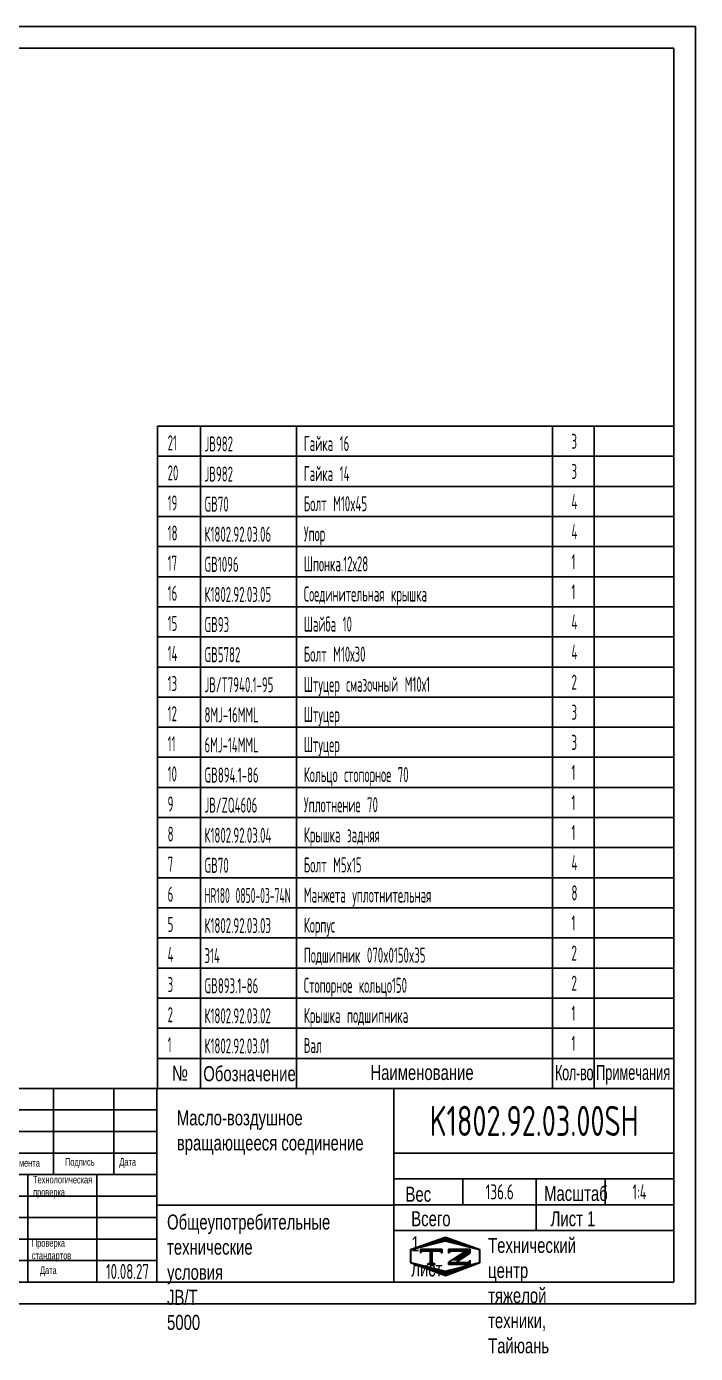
# Model space of a CAD drawing. Header units: millimetres. Extents: x -17 to 1680, y -46 to 1188.
# Drawn here: x 1058 to 1680, y -46 to 1188 of the extents above; entities that cross this region are included whole.
import ezdxf
from ezdxf.enums import TextEntityAlignment as Align

# ---------------------------------------------------------------- set-up
doc = ezdxf.new("R2010")
doc.units = ezdxf.units.MM
doc.header["$LTSCALE"] = 40
for name, color, linetype in [('01', 7, 'Continuous'), ('02', 1, 'Continuous'), ('11', 3, 'Continuous'), ('THICK', 7, 'Continuous')]:
    doc.layers.add(name, color=color, linetype=linetype)
doc.styles.add('HZLIB', font='TXT.shx', dxfattribs={"width": 0.5, "height": 14})
doc.styles.get("Standard").update_dxf_attribs({"font": 'isocp', "width": 0.707, "bigfont": 'intecad.shx'})

# ---------------------------------------------------------------- blocks, each defined once
blk = doc.blocks.new('*U29')
at = {"layer": '01'}
for points in [[(415, 292), (25, 292)], [(25, 292), (25, 5)], [(415, 5), (415, 292)], [(25, 5), (415, 5)]]:
    blk.add_lwpolyline(points, dxfattribs=at)
at = {"layer": '02'}
for points in [[(420, 297), (0, 297)], [(0, 297), (0, 0)], [(420, 0), (420, 297)], [(0, 0), (420, 0)]]:
    blk.add_lwpolyline(points, dxfattribs=at)
blk = doc.blocks.new('*X56')
at = {"color": 0}
for p, q in [((127.06, 7.8), (132.06, 7.8)), ((127.06, 7.5), (132.06, 7.5)), ((127.06, 7.2), (127.32, 7.2)), ((129.23, 6.3), (131.04, 6.3)), ((129.7, 6.6), (131.51, 6.6)), ((130.16, 6.9), (131.98, 6.9)), ((130.62, 7.2), (132.06, 7.2)), ((127.84, 5.4), (129.64, 5.4)), ((128.3, 5.7), (130.1, 5.7)), ((128.77, 6), (130.57, 6))]:
    blk.add_line(p, q, dxfattribs=at)
blk = doc.blocks.new('*X57')
at = {"color": 0}
for p, q in [((127.06, 4.8), (132.06, 4.8)), ((127.06, 4.5), (132.06, 4.5)), ((131.84, 5.1), (132.06, 5.1))]:
    blk.add_line(p, q, dxfattribs=at)
blk = doc.blocks.new('*X55')
at = {"color": 0}
for p, q in [((122.34, 4.5), (123.72, 4.5)), ((122.82, 4.8), (123.24, 4.8))]:
    blk.add_line(p, q, dxfattribs=at)
blk = doc.blocks.new('*X54')
at = {"color": 0}
for p, q in [((120.53, 7.8), (125.53, 7.8)), ((120.53, 7.5), (125.53, 7.5)), ((120.53, 7.2), (120.79, 7.2)), ((125.27, 7.2), (125.53, 7.2))]:
    blk.add_line(p, q, dxfattribs=at)
blk = doc.blocks.new('*X53')
at = {"color": 0}
for p, q in [((122.38, 9.3), (124.32, 9.3)), ((123.24, 9.6), (125.52, 9.6)), ((124.1, 9.9), (128.52, 9.9)), ((124.97, 10.2), (127.67, 10.2)), ((125.83, 10.5), (126.82, 10.5)), ((127.02, 9.6), (129.37, 9.6)), ((128.22, 9.3), (130.22, 9.3)), ((118.22, 7.8), (118.32, 7.8)), ((118.22, 7.5), (118.27, 7.5)), ((118.22, 7.2), (118.27, 7.2)), ((118.22, 6.9), (118.27, 6.9)), ((118.22, 6.6), (118.27, 6.6)), ((118.22, 6.3), (118.27, 6.3)), ((118.94, 8.1), (119.52, 8.1)), ((119.8, 8.4), (120.72, 8.4)), ((120.66, 8.7), (121.92, 8.7)), ((121.52, 9), (123.12, 9)), ((129.42, 9), (131.07, 9)), ((130.62, 8.7), (131.92, 8.7)), ((131.82, 8.4), (132.77, 8.4)), ((133.02, 8.1), (133.62, 8.1)), ((134.22, 7.8), (134.32, 7.8)), ((134.27, 7.5), (134.32, 7.5)), ((134.27, 7.2), (134.32, 7.2)), ((134.27, 6.9), (134.32, 6.9)), ((134.27, 6.6), (134.32, 6.6)), ((134.27, 6.3), (134.32, 6.3)), ((118.22, 6), (118.27, 6)), ((118.22, 5.7), (118.27, 5.7)), ((118.22, 5.4), (118.27, 5.4)), ((118.22, 5.1), (118.27, 5.1)), ((118.22, 4.8), (118.27, 4.8)), ((118.79, 4.5), (119.42, 4.5)), ((119.61, 4.2), (120.62, 4.2)), ((120.43, 3.9), (121.82, 3.9)), ((121.26, 3.6), (123.02, 3.6)), ((122.08, 3.3), (124.22, 3.3)), ((128.32, 3.3), (130.51, 3.3)), ((129.52, 3.6), (131.32, 3.6)), ((130.72, 3.9), (132.14, 3.9)), ((131.92, 4.2), (132.95, 4.2)), ((133.12, 4.5), (133.76, 4.5)), ((134.27, 6), (134.32, 6)), ((134.27, 5.7), (134.32, 5.7)), ((134.27, 5.4), (134.32, 5.4)), ((134.27, 5.1), (134.32, 5.1)), ((134.27, 4.8), (134.32, 4.8)), ((122.91, 3), (125.42, 3)), ((123.73, 2.7), (128.89, 2.7)), ((124.55, 2.4), (128.07, 2.4)), ((125.38, 2.1), (127.26, 2.1)), ((126.2, 1.8), (126.45, 1.8)), ((127.12, 3), (129.7, 3))]:
    blk.add_line(p, q, dxfattribs=at)

msp = doc.modelspace()

# ---------------------------------------------------------------- linework, layer by layer
for p, q in [((1180, 816.2138), (1180, 200.2139)), ((1180, 816.2138), (1660, 816.2138)), ((1220, 816.2138), (1220, 200.2139)), ((1309.1001, 816.2138), (1309.1001, 200.2139)), ((1546.9949, 816.2138), (1546.9949, 200.2139)), ((1585.7314, 816.2138), (1585.7314, 200.2139)), ((1660, 816.2138), (1660, 200.2139)), ((1180, 788.2138), (1660, 788.2138)), ((1180, 760.2138), (1660, 760.2138)), ((1180, 732.2138), (1660, 732.2138)), ((1180, 704.2138), (1660, 704.2138)), ((1180, 676.2138), (1660, 676.2138)), ((1180, 648.2138), (1660, 648.2138)), ((1180, 620.2138), (1660, 620.2138)), ((1180, 592.2138), (1660, 592.2138)), ((1180, 564.2138), (1660, 564.2138)), ((1180, 536.2138), (1660, 536.2138)), ((1180, 508.2138), (1660, 508.2138)), ((1180, 480.2138), (1660, 480.2138)), ((1180, 452.2138), (1660, 452.2138)), ((1180, 424.2138), (1660, 424.2138)), ((1180, 396.2138), (1660, 396.2138)), ((1180, 368.2139), (1660, 368.2139)), ((1180, 340.2139), (1660, 340.2139)), ((1180, 312.2139), (1660, 312.2139)), ((1180, 284.2139), (1660, 284.2139)), ((1180, 256.2139), (1660, 256.2139)), ((1180, 228.2139), (1660, 228.2139)), ((1180, 200.2139), (1660, 200.2139))]:
    msp.add_line(p, q)
at = {"layer": 'THICK'}
for p, q in [((939.1445, 200.2139), (1660, 200.2139)), ((1083.3156, 120.1188), (1083.3156, 200.2139)), ((1139.3821, 120.1188), (1139.3821, 200.2139)), ((1179.4297, 20), (1179.4297, 200.2139)), ((1399.6911, 20), (1399.6911, 200.2139)), ((1660, 20), (1660, 200.2139)), ((939.1445, 140.1426), (1179.4297, 140.1426)), ((1399.6911, 140.1426), (1660, 140.1426)), ((939.1445, 120.1188), (1179.4297, 120.1188)), ((1059.2871, 20), (1059.2871, 120.1188)), ((1123.3631, 20), (1123.3631, 120.1188)), ((1399.6911, 116.1141), (1660, 116.1141)), ((1463.7671, 92.0855), (1463.7671, 116.1141)), ((1531.8479, 68.057), (1531.8479, 116.1141)), ((1595.924, 92.0855), (1595.924, 116.1141)), ((1179.4297, 91.7384), (1399.6911, 91.7384)), ((1399.6911, 92.0855), (1660, 92.0855)), ((1399.6911, 68.057), (1660, 68.057)), ((939.1445, 20), (1660, 20))]:
    msp.add_line(p, q, dxfattribs=at)
at = {"layer": 'THICK', "color": 3}
for p, q in [((939.1445, 180.1901), (1179.4297, 180.1901)), ((939.1445, 160.1663), (1179.4297, 160.1663)), ((939.1445, 100.0951), (1179.4297, 100.0951)), ((939.1445, 80.0713), (1179.4297, 80.0713)), ((1415.1177, 50.4605), (1447.5764, 61.7658)), ((1447.5764, 61.7658), (1479.6135, 50.4605)), ((939.1445, 60.0475), (1179.4297, 60.0475)), ((1415.1177, 37.8705), (1415.1177, 50.4605)), ((1415.3285, 50.2059), (1447.3665, 58.2154)), ((1415.3285, 38.1916), (1415.3285, 50.2059)), ((1424.3751, 46.8291), (1424.3751, 50.8339)), ((1424.3751, 50.8339), (1444.3989, 50.8339)), ((1444.3989, 50.8339), (1444.3989, 46.8291)), ((1447.3665, 58.2154), (1479.4045, 50.2059)), ((1450.5305, 50.8339), (1450.5305, 46.8291)), ((1450.5305, 50.8339), (1470.5542, 50.8339)), ((1470.5542, 50.8339), (1470.5542, 46.8291)), ((1479.4045, 50.2059), (1479.4045, 38.1916)), ((1479.6135, 50.4605), (1479.6135, 37.8705)), ((939.1445, 40.0238), (1179.4297, 40.0238)), ((1447.5764, 26.0512), (1415.1177, 37.8705)), ((1447.3665, 30.1821), (1415.3285, 38.1916)), ((1426.3775, 48.8315), (1424.3751, 46.8291)), ((1442.3965, 48.8315), (1426.3775, 48.8315)), ((1434.3867, 38.7818), (1430.5072, 36.3409)), ((1433.5107, 48.8506), (1433.5107, 37.8664)), ((1434.3867, 48.8506), (1434.3867, 37.8664)), ((1434.3867, 38.7818), (1438.2662, 36.3409)), ((1435.3879, 48.8506), (1435.3879, 37.8664)), ((1444.3989, 46.8291), (1442.3965, 48.8315)), ((1479.4045, 38.1916), (1447.3665, 30.1821)), ((1479.6135, 37.8705), (1447.5764, 26.0512)), ((1450.5305, 46.8291), (1452.5328, 48.8315)), ((1466.2987, 48.8315), (1450.5305, 38.6292)), ((1450.5305, 38.6292), (1450.5305, 36.3409)), ((1452.5328, 48.8315), (1466.2987, 48.8315)), ((1460.2952, 40.302), (1457.2347, 38.3432)), ((1468.5513, 38.3432), (1457.2347, 38.3432)), ((1470.5537, 46.8674), (1460.2952, 40.302)), ((1470.5537, 40.3456), (1468.5513, 38.3432)), ((1470.5537, 36.3409), (1470.5537, 40.3456)), ((1430.5072, 36.3409), (1434.3867, 36.3409)), ((1438.2662, 36.3409), (1434.3867, 36.3409)), ((1450.5305, 36.3409), (1470.5537, 36.3409))]:
    msp.add_line(p, q, dxfattribs=at)

# ---------------------------------------------------------------- block references
at = {"layer": '11', "xscale": 4, "yscale": 4, "zscale": 4}
msp.add_blockref('*U29', (0, 0), dxfattribs=at)
at = {"layer": 'THICK', "color": 3, "xscale": 4.0047527520004, "yscale": 4.004752752000087, "zscale": 4.004752752000001}
for name in ['*X53', '*X54', '*X56', '*X55', '*X57']:
    msp.add_blockref(name, (941.6773, 19.0215), dxfattribs=at)

# ---------------------------------------------------------------- texts
at = {"style": 'HZLIB', "width": 0.5}
for s, p in [('21', (1189.3333, 793.8138)), ('JB982', (1223.6126, 792.7289)), ('Гайка 16', (1315.9523, 793.1297)), ('3', (1564.7679, 795.1361)), ('20', (1189.3333, 765.8138)), ('JB982', (1223.6126, 764.729)), ('Гайка 14', (1315.9523, 765.1298)), ('3', (1564.7679, 767.1362)), ('4', (1564.7679, 739.1363)), ('19', (1189.3333, 737.8138)), ('GB70', (1223.6126, 736.7291)), ('Болт M10x45', (1315.9523, 737.1299)), ('18', (1189.3333, 709.8138)), ('К1802.92.03.06', (1223.6126, 708.7292)), ('Упор', (1315.9523, 709.13)), ('4', (1564.7679, 711.1364)), ('17', (1189.3333, 681.8138)), ('GB1096', (1223.6126, 680.7293)), ('Шпонка.12х28', (1315.9523, 681.1301)), ('1', (1564.7679, 683.1365)), ('16', (1189.3333, 653.8138)), ('К1802.92.03.05', (1223.6126, 652.7294)), ('Соединительная крышка', (1315.9523, 653.1302)), ('1', (1564.7679, 655.1366)), ('15', (1189.3333, 625.8138)), ('GB93', (1223.6126, 624.7295)), ('Шайба 10', (1315.9523, 625.1303)), ('4', (1564.7679, 627.1367)), ('14', (1189.3333, 597.8138)), ('GB5782', (1223.6126, 596.7296)), ('Болт М10х30', (1315.9523, 597.1304)), ('4', (1564.7679, 599.1368)), ('13', (1189.3333, 569.8138)), ('JB/T7940.1-95', (1223.6126, 568.7297)), ('Штуцер смазочный М10х1', (1315.9523, 569.1305)), ('2', (1564.7679, 571.1369)), ('12', (1189.3333, 541.8138)), ('3', (1564.7679, 543.137)), ('8MJ-16MML', (1223.6126, 540.7298)), ('Штуцер', (1315.9523, 541.1306)), ('11', (1189.3333, 513.8138)), ('6MJ-14MML', (1223.6126, 512.7299)), ('Штуцер', (1315.9523, 513.1307)), ('3', (1564.7679, 515.1371)), ('10', (1189.3333, 485.8138)), ('GB894.1-86', (1223.6126, 484.73)), ('Кольцо стопорное 70', (1315.9523, 485.1308)), ('1', (1564.7679, 487.1372)), ('9', (1189.3333, 457.8138)), ('JB/ZQ4606', (1223.6126, 456.7301)), ('Уплотнение 70', (1315.9523, 457.1309)), ('1', (1564.7679, 459.1373)), ('1', (1564.7679, 431.1374)), ('8', (1189.3333, 429.8138)), ('К1802.92.03.04', (1223.6126, 428.7302)), ('Крышка задняя', (1315.9523, 429.131)), ('7', (1189.3333, 401.8138)), ('GB70', (1223.6126, 400.7303)), ('Болт M5x15', (1315.9523, 401.1311)), ('4', (1564.7679, 403.1375)), ('6', (1189.3333, 373.8139)), ('Манжета уплотнительная', (1315.9523, 373.1312)), ('8', (1564.7679, 375.1376)), ('5', (1189.3333, 345.8139)), ('К1802.92.03.03', (1223.6126, 344.7305)), ('Корпус ', (1315.9523, 345.1313)), ('1', (1564.7679, 347.1377)), ('4', (1189.3333, 317.8139)), ('314', (1223.6126, 316.7306)), ('Подшипник 070x0150x35', (1315.9523, 317.1314)), ('2', (1564.7679, 319.1378)), ('3', (1189.3333, 289.8139)), ('GB893.1-86', (1223.6126, 288.7307)), ('Стопорное кольцо150', (1315.9523, 289.1315)), ('2', (1564.7679, 291.1379)), ('2', (1189.3333, 261.8139)), ('К1802.92.03.02', (1223.6126, 260.7308)), ('Крышка подшипника', (1315.9523, 261.1316)), ('1', (1564.7679, 263.138)), ('1', (1189.3333, 233.8139)), ('Вал', (1315.9523, 233.1317)), ('1', (1564.7679, 235.1381)), ('К1802.92.03.01', (1223.6126, 232.7309))]:
    msp.add_text(s, height=14, dxfattribs=at).set_placement(p)
at = {"style": 'HZLIB', "width": 0.365329}
msp.add_text('HR180 0850-03-74N', height=14, dxfattribs=at).set_placement((1223.6126, 372.7304), (1303.7414, 372.7304), align=Align.FIT)
at = {"layer": '11'}
for s, height, width, p, p2 in [('K1802.92.03.00SH', 28, 0.696351, (1432.9155, 156), (1627.0845, 156)), ('136.6', 14, 0.66912, (1484.8871, 97), (1511.1129, 97)), ('1:4', 14, 0.633862, (1621.5663, 97), (1634.4337, 97)), ('10.08.27', 14, 0.642055, (1132, 23), (1172, 23))]:
    msp.add_text(s, height=height, dxfattribs=dict(at, width=width)).set_placement(p, p2, align=Align.FIT)
at = {"layer": '11', "attachment_point": 1}
for s, insert, char_height in [('{\\fArial|b0|i0|c204|p34;\\C0;№}', (1193.3999, 221.3741), 14), ('{\\fArial|b0|i0|c204|p34;\\C0;Обозначение}', (1222.4916, 220.9536), 14), ('{\\fArial|b0|i0|c204|p34;\\C0;Наименование}', (1377.8388, 222.0712), 14), ('{\\fArial|b0|i0|c204|p34;\\W0.607;\\T0.95;\\C0;Кол-во}', (1549.5146, 221.8862), 14), ('{\\fArial|b0|i0|c204|p34;\\W0.607;\\C0;Примечания}', (1587.6212, 222.0844), 14), ('{\\fArial|b0|i0|c204|p34;Масло-воздушное \\Pвращающееся соединение}', (1197.9118, 179.8748), 14), ('{\\fArial|b0|i0|c204|p34;\\C0;Номер документа}', (1013.6063, 134.4118), 7), ('{\\fArial|b0|i0|c204|p34;\\C0;Подпись}', (1093.923, 135.3601), 7), ('{\\fArial|b0|i0|c204|p34;\\C0;Дата}', (1144.4582, 135.3601), 7), ('{\\fArial|b0|i0|c204|p34;\\C0;Технологическая\\Pпроверка}', (1064.177, 118.88), 7), ('{\\fArial|b0|i0|c204|p34;\\C0;Масштаб}', (1539.3006, 109.5686), 14), ('{\\fArial|b0|i0|c204|p34;\\C0;Лист 1}', (1545.3808, 86.0286), 14), ('{\\fArial|b0|i0|c204|p34;\\C0;Дата}', (1070.6542, 34.5881), 7)]:
    msp.add_mtext(s, dxfattribs=dict(at, insert=insert, char_height=char_height))
for s, insert, char_height, width in [('{\\fArial|b0|i0|c204|p34;\\C0;Вес}', (1410.4776, 108.8093), 14, 0.380013), ('{\\fArial|b0|i0|c204|p34;\\C0;Общеупотребительные\\Pтехнические условия \\fArial|b0|i0|c0|p34;JB/T 5000}', (1188.7944, 82.9298), 14, 0.760019), ('{\\fArial|b0|i0|c204|p34;\\C0;Всего 1 лист}', (1415.7977, 86.0286), 14, 0.380013), ('{\\fArial|b0|i0|c204|p34;\\C0;Технический центр\\Pтяжелой техники, Тайюань}', (1487.2576, 61.2379), 14, 0.760019), ('{\\fArial|b0|i0|c204|p34;\\C0;Проверка\\Pстандартов}', (1063.0525, 59.9839), 7, 0.237552)]:
    msp.add_mtext(s, dxfattribs=dict(at, insert=insert, char_height=char_height, width=width))

doc.saveas('drawing.dxf')
